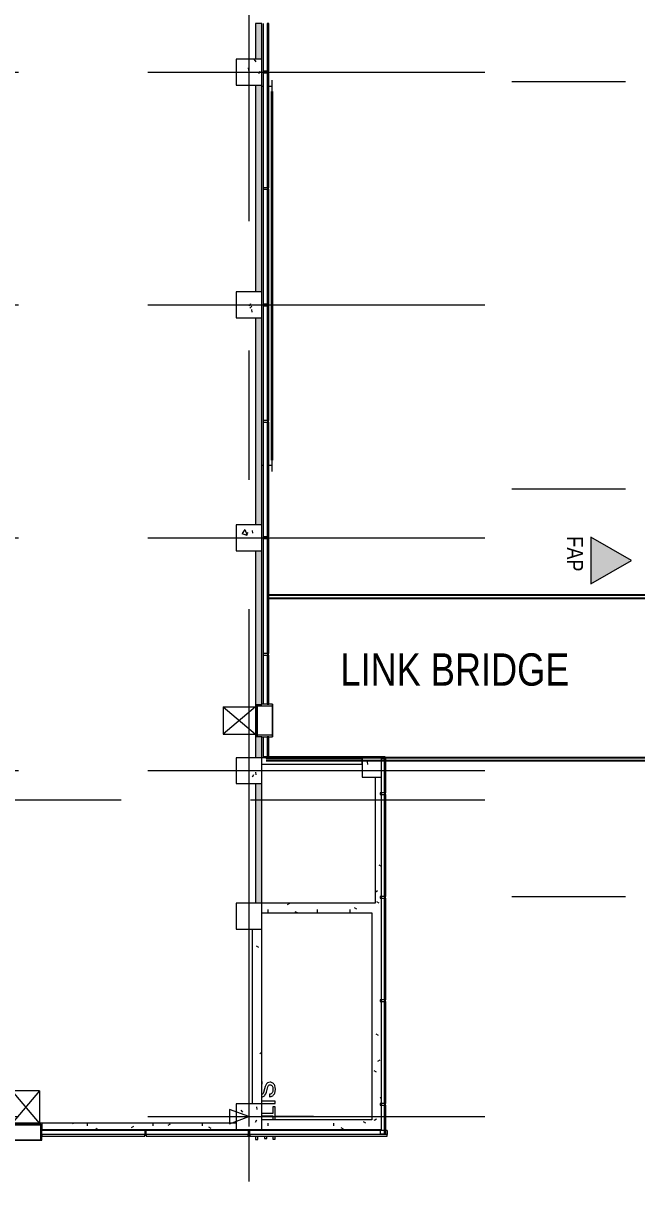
# Model space of a CAD drawing. Extents: x -15449 to 527173, y -170839 to 146543.
# Drawn here: x 218175 to 237124, y -142102 to -105650 of the extents above; entities that cross this region are included whole.
import ezdxf

# ---------------------------------------------------------------- set-up
doc = ezdxf.new("R2010")
doc.units = 0
doc.header["$LTSCALE"] = 8
for name, pattern in [('Access Line', [382.3, 250, -132.3]), ('Centre', [7937.5, 1587.5, -1190.625, 3968.75, -1190.625]), ('Dash', [1587.5, 793.75, -793.75]), ('IDA - Grid Line', [3500, 2000, -500, 500, -500])]:
    doc.linetypes.add(name, pattern=pattern)
doc.layers.get('0').update_dxf_attribs({"color": 1, "linetype": 'CONTINUOUS'})
doc.layers.add('0-T100非抗岩棉库板H10000', color=1, linetype='CONTINUOUS')
for name, color, linetype, lineweight in [('A-_--------_A', 7, 'CONTINUOUS', 9), ('A-_ANOTGRID_E', 7, 'CONTINUOUS', 9), ('A-_CLAD----_E', 7, 'CONTINUOUS', 9), ('A-_CLAD----_E1', 7, 'CONTINUOUS', 9), ('A-_FLOR----_E', 7, 'CONTINUOUS', 9), ('A-_WALL----_E', 7, 'CONTINUOUS', 9), ('A-_WALL----_H', 7, 'CONTINUOUS', 9), ('A-_WIND----_E', 7, 'CONTINUOUS', 9), ('A-COLN----_E', 7, 'CONTINUOUS', 9), ('A-COLN----_E1', 7, 'CONTINUOUS', 9)]:
    doc.layers.add(name, color=color, linetype=linetype, lineweight=lineweight)
doc.layers.add('A-_--------_E-', color=7, linetype='CONTINUOUS', lineweight=9, true_color=0x00a600)
doc.styles.add('Arial', font='arial.ttf', dxfattribs={"width": 0.8, "height": 0.25})
doc.styles.add('Site Area', font='arial.ttf', dxfattribs={"width": 0.8})
pattern_1 = [(270, (-100412.25, 810307.36), (508, -2032), [83.82, -1440.18, 83.82, -1440.18, -8128]), (270, (-100412.25, 810307.36), (508, -2032), [-3048, 83.82, -2964.18, 83.82, -1440.18, -3556]), (270, (-100412.25, 810307.36), (508, -2032), [-7620, 83.82, -932.18, 83.82, -2456.18]), (30, (-100158.25, 809545.36), (1505.76362, 1455.9409), [83.82, -1440.18, 83.82, -1440.18, -8128]), (30, (-100158.25, 809545.36), (1505.76362, 1455.9409), [-3048, 83.82, -2964.18, 83.82, -1440.18, -3556]), (30, (-100158.25, 809545.36), (1505.76362, 1455.9409), [-7620, 83.82, -932.18, 83.82, -2456.18]), (150, (-99142.25, 809291.36), (-2013.76362, 576.0591), [83.82, -1440.18, 83.82, -1440.18, -8128]), (150, (-99142.25, 809291.36), (-2013.76362, 576.0591), [-3048, 83.82, -2964.18, 83.82, -1440.18, -3556]), (150, (-99142.25, 809291.36), (-2013.76362, 576.0591), [-7620, 83.82, -932.18, 83.82, -2456.18])]

# ---------------------------------------------------------------- blocks, each defined once
blk = doc.blocks.new('IDA - Rectangle Column - 800W X 800D-V2-PH1 LEVEL 3 - PROBE')
at = {"layer": 'A-COLN----_E1', "true_color": 0xaaaaaa}
h = blk.add_hatch(dxfattribs=at)
h.set_pattern_fill('FP_4', color=253, style=0, pattern_type=2)
h.set_pattern_definition([(320, (-325556.1, 949757.2), (-159.3907, -1821.8403), [190.5, -2095.5]), (265, (-325556.1, 949757.2), (1910.5674, 352.428), [152.4, -1676.4]), (10.451, (-325569.4, 949605.4), (1751.166, -1469.4262), [161.9, -1780.901]), (316.184, (-325048.1, 949757.2), (-420.428, -2710.791), [285.75, -3143.25]), (6.636, (-325083.2, 949531.3), (2474.276, -2374.0256), [242.85, -2671.351]), (261.184, (-325048, 949757.2), (2474.2525, -2374.05), [228.6, -2514.6]), (291, (-325175.1, 949503.2), (-1022.6516, -1516.1442), [190.5, -2095.5]), (236, (-325175.1, 949503.2), (1841.8805, -618.021), [152.4, -1676.4]), (341.451, (-325260.3, 949376.8), (819.2124, -2134.1713), [161.9, -1780.901]), (307.5, (-325556.1, 949757.2), (845.5504, -30.88603), [83.82, -1572.26, 83.82, -3300.73]), (307.5, (-325556.1, 949757.2), (845.5504, -30.88603), [-1739.9, -1617.98, 83.82, -1598.93]), (277.5, (-325556.1, 949757.2), (1001.80575, -668.1966), [83.82, -886.46, 83.82, -2175.51]), (277.5, (-325556.1, 949757.2), (1001.80575, -668.1966), [-1054.1, -1534.16, 83.82, -557.53]), (237.5, (-325556.1, 950323.6), (-57.2896, -1355.90933), [83.82, -551.18, 83.82, -4526.28]), (237.5, (-325556.1, 950323.6), (-57.2896, -1355.90933), [-718.82, -1897.38, 83.82, -2545.08]), (227.5, (-325556.1, 950577.6), (254.2664, -1481.2932), [83.82, -741.68, 83.82, -3098.8]), (227.5, (-325556.1, 950577.6), (254.2664, -1481.2932), [-909.32, -1231.9, 83.82, -1783.08])])
h.paths.add_polyline_path([(-400, -400), (400, -400), (400, 400), (-400, 400)])
at = {"layer": 'A-COLN----_E', "color": 253, "true_color": 0xaaaaaa}
for p, q in [((400, 400), (-400, 400)), ((-400, 400), (-400, -400)), ((400, -400), (400, 400)), ((-400, -400), (400, -400))]:
    blk.add_line(p, q, dxfattribs=at)
blk = doc.blocks.new('IDA - Rectangle Column - 800W X 800D-V3-PH1 LEVEL 3 - PROBE')
at = {"layer": 'A-COLN----_E1', "true_color": 0xaaaaaa}
h = blk.add_hatch(dxfattribs=at)
h.set_pattern_fill('FP_5', color=253, style=0, pattern_type=2)
h.set_pattern_definition([(320, (-325556.1, 943557.2), (-159.3907, -1821.8403), [190.5, -2095.5]), (265, (-325556.1, 943557.2), (1910.5674, 352.428), [152.4, -1676.4]), (10.451, (-325569.4, 943405.4), (1751.166, -1469.4262), [161.9, -1780.901]), (316.184, (-325048.1, 943557.2), (-420.428, -2710.791), [285.75, -3143.25]), (6.636, (-325083.2, 943331.3), (2474.276, -2374.0256), [242.85, -2671.351]), (261.184, (-325048, 943557.2), (2474.2525, -2374.05), [228.6, -2514.6]), (291, (-325175.1, 943303.2), (-1022.6516, -1516.1442), [190.5, -2095.5]), (236, (-325175.1, 943303.2), (1841.8805, -618.021), [152.4, -1676.4]), (341.451, (-325260.3, 943176.8), (819.2124, -2134.1713), [161.9, -1780.901]), (307.5, (-325556.1, 943557.2), (845.5504, -30.88603), [83.82, -1572.26, 83.82, -3300.73]), (307.5, (-325556.1, 943557.2), (845.5504, -30.88603), [-1739.9, -1617.98, 83.82, -1598.93]), (277.5, (-325556.1, 943557.2), (1001.80575, -668.1966), [83.82, -886.46, 83.82, -2175.51]), (277.5, (-325556.1, 943557.2), (1001.80575, -668.1966), [-1054.1, -1534.16, 83.82, -557.53]), (237.5, (-325556.1, 944123.6), (-57.2896, -1355.90933), [83.82, -551.18, 83.82, -4526.28]), (237.5, (-325556.1, 944123.6), (-57.2896, -1355.90933), [-718.82, -1897.38, 83.82, -2545.08]), (227.5, (-325556.1, 944377.6), (254.2664, -1481.2932), [83.82, -741.68, 83.82, -3098.8]), (227.5, (-325556.1, 944377.6), (254.2664, -1481.2932), [-909.32, -1231.9, 83.82, -1783.08])])
h.paths.add_polyline_path([(-400, -400), (400, -400), (400, 400), (-400, 400)])
at = {"layer": 'A-COLN----_E', "color": 253, "true_color": 0xaaaaaa}
for p, q in [((400, 400), (-400, 400)), ((-400, 400), (-400, -400)), ((400, -400), (400, 400)), ((-400, -400), (400, -400))]:
    blk.add_line(p, q, dxfattribs=at)
blk = doc.blocks.new('IDA - Rectangle Column - 800W X 800D-V4-PH1 LEVEL 3 - PROBE')
at = {"layer": 'A-COLN----_E1', "true_color": 0xaaaaaa}
h = blk.add_hatch(dxfattribs=at)
h.set_pattern_fill('FP_6', color=253, style=0, pattern_type=2)
h.set_pattern_definition([(320, (-325556.1, 939057.2), (-159.3907, -1821.8403), [190.5, -2095.5]), (265, (-325556.1, 939057.2), (1910.5674, 352.428), [152.4, -1676.4]), (10.451, (-325569.4, 938905.4), (1751.166, -1469.4262), [161.9, -1780.901]), (316.184, (-325048.1, 939057.2), (-420.428, -2710.791), [285.75, -3143.25]), (6.636, (-325083.2, 938831.3), (2474.276, -2374.0256), [242.85, -2671.351]), (261.184, (-325048, 939057.2), (2474.2525, -2374.05), [228.6, -2514.6]), (291, (-325175.1, 938803.2), (-1022.6516, -1516.1442), [190.5, -2095.5]), (236, (-325175.1, 938803.2), (1841.8805, -618.021), [152.4, -1676.4]), (341.451, (-325260.3, 938676.8), (819.2124, -2134.1713), [161.9, -1780.901]), (307.5, (-325556.1, 939057.2), (845.5504, -30.88603), [83.82, -1572.26, 83.82, -3300.73]), (307.5, (-325556.1, 939057.2), (845.5504, -30.88603), [-1739.9, -1617.98, 83.82, -1598.93]), (277.5, (-325556.1, 939057.2), (1001.80575, -668.1966), [83.82, -886.46, 83.82, -2175.51]), (277.5, (-325556.1, 939057.2), (1001.80575, -668.1966), [-1054.1, -1534.16, 83.82, -557.53]), (237.5, (-325556.1, 939623.6), (-57.2896, -1355.90933), [83.82, -551.18, 83.82, -4526.28]), (237.5, (-325556.1, 939623.6), (-57.2896, -1355.90933), [-718.82, -1897.38, 83.82, -2545.08]), (227.5, (-325556.1, 939877.6), (254.2664, -1481.2932), [83.82, -741.68, 83.82, -3098.8]), (227.5, (-325556.1, 939877.6), (254.2664, -1481.2932), [-909.32, -1231.9, 83.82, -1783.08])])
h.paths.add_polyline_path([(-400, -400), (400, -400), (400, 400), (-400, 400)])
at = {"layer": 'A-COLN----_E', "color": 253, "true_color": 0xaaaaaa}
for p, q in [((400, 400), (-400, 400)), ((-400, 400), (-400, -400)), ((400, -400), (400, 400)), ((-400, -400), (400, -400))]:
    blk.add_line(p, q, dxfattribs=at)
blk = doc.blocks.new('IDA - Rectangle Column - 800W X 800D-V5-PH1 LEVEL 3 - PROBE')
at = {"layer": 'A-COLN----_E1', "true_color": 0xaaaaaa}
h = blk.add_hatch(dxfattribs=at)
h.set_pattern_fill('FP_7', color=253, style=0, pattern_type=2)
h.set_pattern_definition([(320, (-325556.1, 931857.2), (-159.3907, -1821.8403), [190.5, -2095.5]), (265, (-325556.1, 931857.2), (1910.5674, 352.428), [152.4, -1676.4]), (10.451, (-325569.4, 931705.4), (1751.166, -1469.4262), [161.9, -1780.901]), (316.184, (-325048.1, 931857.2), (-420.428, -2710.791), [285.75, -3143.25]), (6.636, (-325083.2, 931631.3), (2474.276, -2374.0256), [242.85, -2671.351]), (261.184, (-325048, 931857.2), (2474.2525, -2374.05), [228.6, -2514.6]), (291, (-325175.1, 931603.2), (-1022.6516, -1516.1442), [190.5, -2095.5]), (236, (-325175.1, 931603.2), (1841.8805, -618.021), [152.4, -1676.4]), (341.451, (-325260.3, 931476.8), (819.2124, -2134.1713), [161.9, -1780.901]), (307.5, (-325556.1, 931857.2), (845.5504, -30.88603), [83.82, -1572.26, 83.82, -3300.73]), (307.5, (-325556.1, 931857.2), (845.5504, -30.88603), [-1739.9, -1617.98, 83.82, -1598.93]), (277.5, (-325556.1, 931857.2), (1001.80575, -668.1966), [83.82, -886.46, 83.82, -2175.51]), (277.5, (-325556.1, 931857.2), (1001.80575, -668.1966), [-1054.1, -1534.16, 83.82, -557.53]), (237.5, (-325556.1, 932423.6), (-57.2896, -1355.90933), [83.82, -551.18, 83.82, -4526.28]), (237.5, (-325556.1, 932423.6), (-57.2896, -1355.90933), [-718.82, -1897.38, 83.82, -2545.08]), (227.5, (-325556.1, 932677.6), (254.2664, -1481.2932), [83.82, -741.68, 83.82, -3098.8]), (227.5, (-325556.1, 932677.6), (254.2664, -1481.2932), [-909.32, -1231.9, 83.82, -1783.08])])
h.paths.add_polyline_path([(-400, -400), (400, -400), (400, 400), (-400, 400)])
at = {"layer": 'A-COLN----_E', "color": 253, "true_color": 0xaaaaaa}
for p, q in [((400, 400), (-400, 400)), ((-400, 400), (-400, -400)), ((400, -400), (400, 400)), ((-400, -400), (400, -400))]:
    blk.add_line(p, q, dxfattribs=at)
blk = doc.blocks.new('IDA - Rectangle Column - 800W X 800D-V6-PH1 LEVEL 3 - PROBE')
at = {"layer": 'A-COLN----_E1', "true_color": 0xaaaaaa}
h = blk.add_hatch(dxfattribs=at)
h.set_pattern_fill('FP_8', color=253, style=0, pattern_type=2)
h.set_pattern_definition([(320, (-325556.1, 924657.2), (-159.3907, -1821.8403), [190.5, -2095.5]), (265, (-325556.1, 924657.2), (1910.5674, 352.428), [152.4, -1676.4]), (10.451, (-325569.4, 924505.4), (1751.166, -1469.4262), [161.9, -1780.901]), (316.184, (-325048.1, 924657.2), (-420.428, -2710.791), [285.75, -3143.25]), (6.636, (-325083.2, 924431.3), (2474.276, -2374.0256), [242.85, -2671.351]), (261.184, (-325048, 924657.2), (2474.2525, -2374.05), [228.6, -2514.6]), (291, (-325175.1, 924403.2), (-1022.6516, -1516.1442), [190.5, -2095.5]), (236, (-325175.1, 924403.2), (1841.8805, -618.021), [152.4, -1676.4]), (341.451, (-325260.3, 924276.8), (819.2124, -2134.1713), [161.9, -1780.901]), (307.5, (-325556.1, 924657.2), (845.5504, -30.88603), [83.82, -1572.26, 83.82, -3300.73]), (307.5, (-325556.1, 924657.2), (845.5504, -30.88603), [-1739.9, -1617.98, 83.82, -1598.93]), (277.5, (-325556.1, 924657.2), (1001.80575, -668.1966), [83.82, -886.46, 83.82, -2175.51]), (277.5, (-325556.1, 924657.2), (1001.80575, -668.1966), [-1054.1, -1534.16, 83.82, -557.53]), (237.5, (-325556.1, 925223.6), (-57.2896, -1355.90933), [83.82, -551.18, 83.82, -4526.28]), (237.5, (-325556.1, 925223.6), (-57.2896, -1355.90933), [-718.82, -1897.38, 83.82, -2545.08]), (227.5, (-325556.1, 925477.6), (254.2664, -1481.2932), [83.82, -741.68, 83.82, -3098.8]), (227.5, (-325556.1, 925477.6), (254.2664, -1481.2932), [-909.32, -1231.9, 83.82, -1783.08])])
h.paths.add_polyline_path([(-400, -400), (400, -400), (400, 400), (-400, 400)])
at = {"layer": 'A-COLN----_E', "color": 253, "true_color": 0xaaaaaa}
for p, q in [((400, 400), (-400, 400)), ((-400, 400), (-400, -400)), ((400, -400), (400, 400)), ((-400, -400), (400, -400))]:
    blk.add_line(p, q, dxfattribs=at)
blk = doc.blocks.new('IDA - Rectangle Column - 800W X 800D-V7-PH1 LEVEL 3 - PROBE')
at = {"layer": 'A-COLN----_E1', "true_color": 0xaaaaaa}
h = blk.add_hatch(dxfattribs=at)
h.set_pattern_fill('FP_9', color=253, style=0, pattern_type=2)
h.set_pattern_definition([(320, (-325556.1, 917457.2), (-159.3907, -1821.8403), [190.5, -2095.5]), (265, (-325556.1, 917457.2), (1910.5674, 352.428), [152.4, -1676.4]), (10.451, (-325569.4, 917305.4), (1751.166, -1469.4262), [161.9, -1780.901]), (316.184, (-325048.1, 917457.2), (-420.428, -2710.791), [285.75, -3143.25]), (6.636, (-325083.2, 917231.3), (2474.276, -2374.0256), [242.85, -2671.351]), (261.184, (-325048, 917457.2), (2474.2525, -2374.05), [228.6, -2514.6]), (291, (-325175.1, 917203.2), (-1022.6516, -1516.1442), [190.5, -2095.5]), (236, (-325175.1, 917203.2), (1841.8805, -618.021), [152.4, -1676.4]), (341.451, (-325260.3, 917076.8), (819.2124, -2134.1713), [161.9, -1780.901]), (307.5, (-325556.1, 917457.2), (845.5504, -30.88603), [83.82, -1572.26, 83.82, -3300.73]), (307.5, (-325556.1, 917457.2), (845.5504, -30.88603), [-1739.9, -1617.98, 83.82, -1598.93]), (277.5, (-325556.1, 917457.2), (1001.80575, -668.1966), [83.82, -886.46, 83.82, -2175.51]), (277.5, (-325556.1, 917457.2), (1001.80575, -668.1966), [-1054.1, -1534.16, 83.82, -557.53]), (237.5, (-325556.1, 918023.6), (-57.2896, -1355.90933), [83.82, -551.18, 83.82, -4526.28]), (237.5, (-325556.1, 918023.6), (-57.2896, -1355.90933), [-718.82, -1897.38, 83.82, -2545.08]), (227.5, (-325556.1, 918277.6), (254.2664, -1481.2932), [83.82, -741.68, 83.82, -3098.8]), (227.5, (-325556.1, 918277.6), (254.2664, -1481.2932), [-909.32, -1231.9, 83.82, -1783.08])])
h.paths.add_polyline_path([(-400, -400), (400, -400), (400, 400), (-400, 400)])
at = {"layer": 'A-COLN----_E', "color": 253, "true_color": 0xaaaaaa}
for p, q in [((400, 400), (-400, 400)), ((-400, 400), (-400, -400)), ((400, -400), (400, 400)), ((-400, -400), (400, -400))]:
    blk.add_line(p, q, dxfattribs=at)
blk = doc.blocks.new('IDA - Rectangle Column - 600W X 600D-V54-PH1 LEVEL 3 - PROBE')
at = {"layer": 'A-COLN----_E1', "true_color": 0xaaaaaa}
h = blk.add_hatch(dxfattribs=at)
h.set_pattern_fill('FP_57', color=253, style=0, pattern_type=2)
h.set_pattern_definition([(320, (-329356.1, 938957.2), (-159.3907, -1821.8403), [190.5, -2095.5]), (265, (-329356.1, 938957.2), (1910.5674, 352.428), [152.4, -1676.4]), (10.451, (-329369.4, 938805.4), (1751.166, -1469.4262), [161.9, -1780.901]), (316.184, (-328848.1, 938957.2), (-420.428, -2710.791), [285.75, -3143.25]), (6.636, (-328883.2, 938731.3), (2474.276, -2374.0256), [242.85, -2671.351]), (261.184, (-328848, 938957.2), (2474.2525, -2374.05), [228.6, -2514.6]), (291, (-328975.1, 938703.2), (-1022.6516, -1516.1442), [190.5, -2095.5]), (236, (-328975.1, 938703.2), (1841.8805, -618.021), [152.4, -1676.4]), (341.451, (-329060.3, 938576.8), (819.2124, -2134.1713), [161.9, -1780.901]), (307.5, (-329356.1, 938957.2), (845.5504, -30.88603), [83.82, -1572.26, 83.82, -3300.73]), (307.5, (-329356.1, 938957.2), (845.5504, -30.88603), [-1739.9, -1617.98, 83.82, -1598.93]), (277.5, (-329356.1, 938957.2), (1001.80575, -668.1966), [83.82, -886.46, 83.82, -2175.51]), (277.5, (-329356.1, 938957.2), (1001.80575, -668.1966), [-1054.1, -1534.16, 83.82, -557.53]), (237.5, (-329356.1, 939523.6), (-57.2896, -1355.90933), [83.82, -551.18, 83.82, -4526.28]), (237.5, (-329356.1, 939523.6), (-57.2896, -1355.90933), [-718.82, -1897.38, 83.82, -2545.08]), (227.5, (-329356.1, 939777.6), (254.2664, -1481.2932), [83.82, -741.68, 83.82, -3098.8]), (227.5, (-329356.1, 939777.6), (254.2664, -1481.2932), [-909.32, -1231.9, 83.82, -1783.08])])
h.paths.add_polyline_path([(-300, -300), (300, -300), (300, 300), (-300, 300)])
at = {"layer": 'A-COLN----_E', "color": 253, "true_color": 0xaaaaaa}
for p, q in [((300, 300), (-300, 300)), ((-300, 300), (-300, -300)), ((300, -300), (300, 300)), ((-300, -300), (300, -300))]:
    blk.add_line(p, q, dxfattribs=at)
blk = doc.blocks.new('Aluminium Window - 1000L X 1000H - FAP-02 - 2HR-9887457-PH1 LEVEL 3 - PROBE')
at = {"layer": 'A-_WIND----_E', "color": 253, "true_color": 0xaaaaaa}
for p, q in [((-495, 425), (-495, 310)), ((-445, 425), (-495, 425)), ((-445, -50), (-445, 425)), ((455, 425), (-445, 425)), ((505, 425), (455, 425)), ((455, 425), (455, -50)), ((505, 310), (505, 425)), ((-495, 260), (-495, 100)), ((505, 100), (505, 260)), ((-445, -50), (-492, -50)), ((-492, -50), (-445, -50)), ((-492, -100), (-445, -100)), ((-445, -65), (-445, -50)), ((455, -50), (-445, -50)), ((-445, -50), (455, -50)), ((-445, -65), (-445, -100)), ((-395, -65), (-445, -65)), ((-445, -100), (-395, -100)), ((405, -65), (-395, -65)), ((-395, -100), (-395, -65)), ((405, -79), (-395, -79)), ((-395, -79), (-395, -87)), ((-395, -87), (405, -87)), ((-395, -100), (405, -100)), ((455, -65), (405, -65)), ((405, -65), (405, -100)), ((405, -87), (405, -79)), ((405, -100), (455, -100)), ((505, -50), (455, -50)), ((455, -50), (455, -65)), ((455, -50), (505, -50)), ((455, -100), (455, -65)), ((455, -100), (505, -100))]:
    blk.add_line(p, q, dxfattribs=at)
at = {"layer": 'A-_WIND----_E', "color": 253, "linetype": 'Centre', "true_color": 0xaaaaaa}
for p, q in [((-495, 425), (505, 425)), ((-74, 425), (-390, 425))]:
    blk.add_line(p, q, dxfattribs=at)
at = {"layer": 'A-_WIND----_E', "color": 253, "linetype": 'Access Line', "true_color": 0xaaaaaa}
for p, q in [((-420, -1100), (-420, -100)), ((-420, -100), (430, -1100)), ((-420, -1100), (430, -100)), ((430, -1100), (430, -100)), ((-420, -1100), (430, -1100))]:
    blk.add_line(p, q, dxfattribs=at)
blk = doc.blocks.new('Aluminium Window - 1000L X 1000H - FAP-02 - 2HR-V57-PH1 LEVEL 3 - PROBE')
at = {"layer": 'A-_WIND----_E', "color": 253, "true_color": 0xaaaaaa}
for p, q in [((-495, 425), (-495, 301)), ((-445, 425), (-495, 425)), ((-445, -50), (-445, 425)), ((455, 425), (-445, 425)), ((505, 425), (455, 425)), ((455, 425), (455, -50)), ((505, 301), (505, 425)), ((-495, 251), (-495, 100)), ((505, 100), (505, 251)), ((-445, -50), (-492, -50)), ((-492, -50), (-445, -50)), ((-492, -100), (-445, -100)), ((-445, -65), (-445, -50)), ((455, -50), (-445, -50)), ((-445, -50), (455, -50)), ((-445, -65), (-445, -100)), ((-395, -65), (-445, -65)), ((-445, -100), (-395, -100)), ((405, -65), (-395, -65)), ((-395, -100), (-395, -65)), ((405, -79), (-395, -79)), ((-395, -79), (-395, -87)), ((-395, -87), (405, -87)), ((-395, -100), (405, -100)), ((455, -65), (405, -65)), ((405, -65), (405, -100)), ((405, -87), (405, -79)), ((405, -100), (455, -100)), ((505, -50), (455, -50)), ((455, -50), (455, -65)), ((455, -50), (505, -50)), ((455, -100), (455, -65)), ((455, -100), (505, -100))]:
    blk.add_line(p, q, dxfattribs=at)
at = {"layer": 'A-_WIND----_E', "color": 253, "linetype": 'Centre', "true_color": 0xaaaaaa}
for p, q in [((-495, 425), (505, 425)), ((-74, 425), (-390, 425))]:
    blk.add_line(p, q, dxfattribs=at)
at = {"layer": 'A-_WIND----_E', "color": 253, "linetype": 'Access Line', "true_color": 0xaaaaaa}
for p, q in [((-420, -1100), (-420, -100)), ((-420, -100), (430, -1100)), ((-420, -1100), (430, -100)), ((430, -1100), (430, -100)), ((-420, -1100), (430, -1100))]:
    blk.add_line(p, q, dxfattribs=at)
blk = doc.blocks.new('System Panel - AlumPanelClad-White-10005320-PH1 LEVEL 3 - PROBE')
at = {"layer": 'A-_CLAD----_E', "color": 253, "true_color": 0xaaaaaa}
for p, q in [((452, 25), (-452, 25)), ((-452, 25), (-452, -25)), ((452, -25), (452, 25)), ((-452, -25), (452, -25))]:
    blk.add_line(p, q, dxfattribs=at)
blk = doc.blocks.new('Rectangular Mullion - groove center-10005317-PH1 LEVEL 3 - PROBE')
at = {"layer": 'A-_CLAD----_E1', "color": 253, "true_color": 0xaaaaaa}
for p in [(950157, 329616), (950302, 329741)]:
    blk.add_line(p, (950302, 329616), dxfattribs=at)
blk = doc.blocks.new('System Panel - AlumPanelClad-White-10005328-PH1 LEVEL 3 - PROBE')
at = {"layer": 'A-_CLAD----_E', "color": 253, "true_color": 0xaaaaaa}
for p, q in [((1575, 25), (-1575, 25)), ((-1575, 25), (-1575, -25)), ((1575, -25), (1575, 25)), ((-1575, -25), (1575, -25))]:
    blk.add_line(p, q, dxfattribs=at)
blk = doc.blocks.new('Rectangular Mullion - groove center-9997094-PH1 LEVEL 3 - PROBE')
at = {"layer": 'A-_CLAD----_E1', "color": 253, "true_color": 0xaaaaaa}
for p, q in [((-25, -150), (-25, 0)), ((-25, 0), (25, 0)), ((25, 0), (25, -150)), ((25, -150), (-25, -150))]:
    blk.add_line(p, q, dxfattribs=at)
blk = doc.blocks.new('System Panel - AlumPanelClad-White-10007452-PH1 LEVEL 3 - PROBE')
at = {"layer": 'A-_CLAD----_E', "color": 253, "true_color": 0xaaaaaa}
for p, q in [((545, 25), (-545, 25)), ((-545, 25), (-545, -25)), ((545, -25), (545, 25)), ((-545, -25), (545, -25))]:
    blk.add_line(p, q, dxfattribs=at)
blk = doc.blocks.new('System Panel - AlumPanelClad-White-9999845-PH1 LEVEL 3 - PROBE')
at = {"layer": 'A-_CLAD----_E', "color": 253, "true_color": 0xaaaaaa}
for p, q in [((-1728, 25), (-1838, 25)), ((-1838, 25), (-1838, -25)), ((1838, 25), (-1128, 25)), ((1838, -25), (1838, 25)), ((-1838, -25), (1838, -25))]:
    blk.add_line(p, q, dxfattribs=at)
blk = doc.blocks.new('System Panel - AlumPanelClad-White-10085937-PH1 LEVEL 3 - PROBE')
at = {"layer": 'A-_CLAD----_E', "color": 253, "true_color": 0xaaaaaa}
for p, q in [((-950, 25), (-1575, 25)), ((-1575, 25), (-1575, -25)), ((-950, -25), (-950, 25)), ((1575, 25), (50, 25)), ((50, 25), (50, -25)), ((1575, -25), (1575, 25)), ((-1575, -25), (-950, -25)), ((50, -25), (1575, -25))]:
    blk.add_line(p, q, dxfattribs=at)
blk = doc.blocks.new('Rectangular Mullion - groove center-10085878-PH1 LEVEL 3 - PROBE')
at = {"layer": 'A-_CLAD----_E1', "color": 253, "true_color": 0xaaaaaa}
blk.add_line((935482, 325991), (937007, 325991), dxfattribs=at)
blk = doc.blocks.new('System Panel - AlumPanelClad-White-10007495-PH1 LEVEL 3 - PROBE')
at = {"layer": 'A-_CLAD----_E', "color": 253, "true_color": 0xaaaaaa}
for p, q in [((1775, 25), (-1775, 25)), ((-1775, 25), (-1775, -25)), ((1775, -25), (1775, 25)), ((-1775, -25), (1775, -25))]:
    blk.add_line(p, q, dxfattribs=at)
blk = doc.blocks.new('Rectangular Mullion - groove center-10007492-PH1 LEVEL 3 - PROBE')
at = {"layer": 'A-_CLAD----_E1', "color": 253, "true_color": 0xaaaaaa}
blk.add_line((931882, 325991), (935432, 325991), dxfattribs=at)
blk = doc.blocks.new('System Panel - AlumPanelClad-White-10085939-PH1 LEVEL 3 - PROBE')
at = {"layer": 'A-_CLAD----_E', "color": 253, "true_color": 0xaaaaaa}
for p, q in [((-300, 25), (-1775, 25)), ((-1775, 25), (-1775, -25)), ((-300, -25), (-300, 25)), ((1775, 25), (700, 25)), ((700, 25), (700, -25)), ((1775, -25), (1775, 25)), ((-1775, -25), (-300, -25)), ((700, -25), (1775, -25))]:
    blk.add_line(p, q, dxfattribs=at)
blk = doc.blocks.new('System Panel - AlumPanelClad-White-V61-PH1 LEVEL 3 - PROBE')
at = {"layer": 'A-_CLAD----_E', "color": 253, "true_color": 0xaaaaaa}
for p, q in [((1588, 25), (-1588, 25)), ((-1588, 25), (-1588, -25)), ((1588, -25), (1588, 25)), ((-1588, -25), (1588, -25))]:
    blk.add_line(p, q, dxfattribs=at)
blk = doc.blocks.new('Rectangular Mullion - groove center-V62-PH1 LEVEL 3 - PROBE')
at = {"layer": 'A-_CLAD----_E1', "color": 253, "true_color": 0xaaaaaa}
for p in [(950184, 322331), (950309, 319156)]:
    blk.add_line(p, (950184, 319156), dxfattribs=at)
blk = doc.blocks.new('Rectangular Mullion - groove center-10005325-PH1 LEVEL 3 - PROBE')
at = {"layer": 'A-_CLAD----_E1', "color": 253, "true_color": 0xaaaaaa}
blk.add_line((846867, 329691), (850017, 329691), dxfattribs=at)
blk = doc.blocks.new('System Panel - AlumPanelClad-White-10077385-PH1 LEVEL 3 - PROBE')
at = {"layer": 'A-_CLAD----_E', "color": 253, "true_color": 0xaaaaaa}
for p, q in [((2125, 25), (-2125, 25)), ((-2125, 25), (-2125, -25)), ((2125, -25), (2125, 25)), ((-2125, -25), (2125, -25))]:
    blk.add_line(p, q, dxfattribs=at)
blk = doc.blocks.new('Rectangular Mullion - groove center-10077384-PH1 LEVEL 3 - PROBE')
at = {"layer": 'A-_CLAD----_E1', "color": 253, "true_color": 0xaaaaaa}
for p, q in [((950184, 329831), (950309, 329831)), ((950184, 329831), (950184, 329791)), ((950184, 329741), (950184, 325581))]:
    blk.add_line(p, q, dxfattribs=at)
blk = doc.blocks.new('Rectangular Mullion - groove center-10085932-PH1 LEVEL 3 - PROBE')
at = {"layer": 'A-_CLAD----_E1', "color": 253, "true_color": 0xaaaaaa}
for p in [(938007, 325991), (938632, 326091)]:
    blk.add_line(p, (938632, 325991), dxfattribs=at)
blk = doc.blocks.new('Rectangular Mullion - groove center-10085933-PH1 LEVEL 3 - PROBE')
at = {"layer": 'A-_CLAD----_E1', "color": 253, "true_color": 0xaaaaaa}
blk.add_line((915957, 325991), (917432, 325991), dxfattribs=at)

msp = doc.modelspace()

# ---------------------------------------------------------------- hatches: boundary and pattern name
at = {"layer": 'A-_--------_A', "lineweight": 5}
msp.add_hatch(color=252, dxfattribs=at).paths.add_polyline_path([(235718.8697, -122971.5067), (236968.8697, -122249.8189), (235718.8697, -121528.131)])
at = {"layer": 'A-_WALL----_H', "true_color": 0xd4d4d4}
h = msp.add_hatch(dxfattribs=at)
h.set_pattern_fill('FP_1', color=254, angle=-90, style=0, pattern_type=2)
h.set_pattern_definition(pattern_1)
h.paths.add_polyline_path([(225343.8688, -127699.8189), (225343.8688, -128349.8189), (225543.8688, -128349.8189), (225543.8688, -127699.8189), (225443.8688, -127699.8189)])
h.paths.add_polyline_path([(225343.8688, -126703.1996), (225543.8688, -126703.1996), (225543.8688, -121949.8189), (225343.8688, -121949.8189), (225343.8688, -126370.8814)])
h.paths.add_polyline_path([(225343.8688, -129149.8189), (225343.8688, -132849.8189), (225543.8688, -132849.8189), (225543.8688, -129149.8189), (225517.7818, -129149.8189)])
h.paths.add_polyline_path([(225343.8688, -121149.8189), (225543.8688, -121149.8189), (225543.8688, -114749.8189), (225343.8688, -114749.8189)])
h.paths.add_polyline_path([(225343.8688, -105649.8189), (225343.8688, -106749.8189), (225543.8688, -106749.8189), (225543.8688, -105649.8189), (225443.8688, -105649.8189)])
h.paths.add_polyline_path([(225343.8688, -108334.3399), (225343.8688, -113949.8189), (225543.8688, -113949.8189), (225543.8688, -107549.8189), (225343.8688, -107549.8189)])
h.paths.add_polyline_path([(225343.8688, -104653.1996), (225543.8688, -104653.1996), (225543.8688, -100349.8189), (225343.8688, -100349.8189), (225343.8688, -103825.2046)])
h.paths.add_polyline_path([(225343.8688, -99549.8189), (225543.8688, -99549.8189), (225543.8688, -93149.8189), (225343.8688, -93149.8189), (225343.8688, -99316.0692)])
h.paths.add_polyline_path([(225343.8688, -92349.8189), (225543.8688, -92349.8189), (225543.8688, -87999.8189), (225343.8688, -87999.8189), (225343.8688, -90297.7985)])
h.paths.add_polyline_path([(225343.8688, -87003.1996), (225543.8688, -87003.1996), (225543.8688, -85949.8189), (225343.8688, -85949.8189)])
h.paths.add_polyline_path([(225343.8688, -85149.8189), (225543.8688, -85149.8189), (225543.8688, -78749.8189), (225343.8688, -78749.8189), (225343.8688, -81279.5278)])
h.paths.add_polyline_path([(225343.8688, -77949.8189), (225543.8688, -77949.8189), (225543.8688, -71549.8189), (225343.8688, -71549.8189), (225343.8688, -72261.2571)])
h.paths.add_polyline_path([(225343.8688, -70749.8189), (225543.8688, -70749.8189), (225543.8688, -68549.8193), (225343.8688, -68549.8193)])
h.paths.add_polyline_path([(225343.8688, -64349.8189), (225343.8688, -67553.2), (225543.8688, -67553.2), (225543.8688, -64349.8189), (225359.4192, -64349.8189)])
h.paths.add_polyline_path([(225343.8688, -63242.9864), (225343.8688, -63549.8189), (225543.8688, -63549.8189), (225543.8688, -57149.8189), (225343.8688, -57149.8189)])
h.paths.add_polyline_path([(225343.8688, -56349.8189), (225543.8688, -56349.8189), (225543.8688, -49949.8189), (225343.8688, -49949.8189), (225343.8688, -54224.7157)])
h.paths.add_polyline_path([(225343.8688, -41849.8189), (225343.8688, -45956.5803), (225543.8688, -45956.5803), (225543.8688, -41849.8189), (225518.3736, -41849.8189)])
h.paths.add_polyline_path([(225343.8688, -36849.8189), (225343.8688, -41049.8189), (225543.8688, -41049.8189), (225543.8688, -36849.8189), (225356.6348, -36849.8189)])
h.paths.add_polyline_path([(225343.8688, -49149.8189), (225543.8688, -49149.8189), (225543.8688, -46953.1996), (225343.8688, -46953.1996)])
h = msp.add_hatch(dxfattribs=at)
h.set_pattern_fill('FP_1', color=254, angle=-90, style=0, pattern_type=2)
h.set_pattern_definition(pattern_1)
h.paths.add_polyline_path([(229043.8082, -132849.8189), (229243.8082, -132849.8189), (229243.8082, -128949.8189), (229043.8082, -128949.8189), (229043.8082, -130880.0167)])
h = msp.add_hatch(dxfattribs=at)
h.set_pattern_fill('FP_1', color=254, angle=-90, style=0, pattern_type=2)
h.set_pattern_definition(pattern_1)
h.paths.add_polyline_path([(225543.8697, -133149.8189), (228943.8697, -133149.8189), (228943.8697, -132849.8189), (225543.8697, -132849.8189)])
h = msp.add_hatch(dxfattribs=at)
h.set_pattern_fill('FP_1', color=254, angle=-90, style=0, pattern_type=2)
h.set_pattern_definition(pattern_1)
h.paths.add_polyline_path([(228943.8697, -139549.8189), (229243.8697, -139549.8189), (229243.8697, -132849.8189), (228943.8697, -132849.8189), (228943.8697, -135389.1521)])
h = msp.add_hatch(dxfattribs=at)
h.set_pattern_fill('FP_1', color=254, angle=-90, style=0, pattern_type=2)
h.set_pattern_definition(pattern_1)
h.paths.add_polyline_path([(225243.8697, -137643.7197), (225243.8697, -139049.8189), (225543.8697, -139049.8189), (225543.8697, -133649.8189), (225243.8697, -133649.8189), (225243.8697, -135389.1521)])
h = msp.add_hatch(dxfattribs=at)
h.set_pattern_fill('FP_1', color=254, angle=-90, style=0, pattern_type=2)
h.set_pattern_definition(pattern_1)
h.paths.add_polyline_path([(225543.8697, -139549.8189), (225545.5688, -139849.8189), (229243.8697, -139849.8189), (229243.8697, -139549.8189), (225545.5688, -139549.8189)])
h = msp.add_hatch(dxfattribs=at)
h.set_pattern_fill('FP_1', color=254, angle=-90, style=0, pattern_type=2)
h.set_pattern_definition(pattern_1)
h.paths.add_polyline_path([(200417.331, -139845.0016), (200417.331, -139849.8189), (205543.8697, -139849.8189), (205543.8697, -139649.8189), (200417.331, -139649.8189), (200417.331, -139749.8189)])
h.paths.add_polyline_path([(206343.8697, -139687.1935), (206343.8697, -139849.8189), (215143.8697, -139849.8189), (215143.8697, -139649.8189), (206343.8697, -139649.8189)])
h.paths.add_polyline_path([(215943.8697, -139849.8189), (217743.8082, -139849.8189), (217743.8082, -139649.8189), (215943.8697, -139649.8189), (215943.8697, -139759.7068)])
h.paths.add_polyline_path([(218740.4275, -139849.8189), (224743.8697, -139849.8189), (224743.8697, -139649.8189), (218740.4275, -139649.8189), (218740.4275, -139749.8189)])

# ---------------------------------------------------------------- linework, layer by layer
at = {"layer": '0-T100非抗岩棉库板H10000', "lineweight": -3}
for p, q in [((237443.8697, -123324.8189), (225703.8584, -123324.8189)), ((237443.8697, -123424.8189), (225703.8584, -123424.8189)), ((237418.8697, -128349.8189), (225678.8584, -128349.8189)), ((237418.8697, -128449.8189), (225678.8584, -128449.8189))]:
    msp.add_line(p, q, dxfattribs=at)
at = {"layer": 'A-_--------_A', "color": 252}
for p, q in [((235718.8697, -121528.131), (235718.8697, -122971.5067)), ((236968.8697, -122249.8189), (235718.8697, -121528.131)), ((236968.8697, -122249.8189), (235718.8697, -121528.131)), ((235718.8697, -121528.131), (235718.8697, -122971.5067)), ((235718.8697, -122971.5067), (236968.8697, -122249.8189)), ((235718.8697, -122971.5067), (236968.8697, -122249.8189))]:
    msp.add_line(p, q, dxfattribs=at)
at = {"layer": 'A-_--------_E-', "color": 7, "lineweight": 35}
msp.add_line((225850.6469, -107749.8189), (225850.6469, -119149.8189), dxfattribs=at)
at = {"layer": 'A-_ANOTGRID_E', "color": 254, "linetype": 'IDA - Grid Line', "true_color": 0xd4d4d4}
for p, q in [((225143.8697, -11756.8385), (225143.8697, -168839.1445)), ((194020.0339, -107149.8189), (232440.7746, -107149.8189)), ((194020.0339, -114349.8189), (232440.7746, -114349.8189)), ((194020.0339, -121549.8189), (232440.7746, -121549.8189)), ((194020.0339, -128749.8189), (232440.7746, -128749.8189)), ((197195.0339, -129649.8189), (232440.7746, -129649.8189)), ((194020.0339, -139449.8189), (232440.7746, -139449.8189))]:
    msp.add_line(p, q, dxfattribs=at)
at = {"layer": 'A-_ANOTGRID_E', "color": 8, "linetype": 'IDA - Grid Line', "true_color": 0x808080}
for p, q in [((320784.4764, -107449.8189), (233274.5842, -107449.8189)), ((320784.4764, -120049.8189), (233274.5842, -120049.8189)), ((320784.4764, -132649.8189), (233274.5842, -132649.8189))]:
    msp.add_line(p, q, dxfattribs=at)
at = {"layer": 'A-_FLOR----_E'}
for p, q in [((225578.8584, -107599.8189), (225543.8697, -107599.8189)), ((225850.6469, -107599.8189), (225753.8584, -107599.8189)), ((225543.8697, -119299.8189), (225578.8584, -119299.8189)), ((225753.8584, -119299.8189), (225850.6469, -119299.8189))]:
    msp.add_line(p, q, dxfattribs=at)
at = {"layer": 'A-_WALL----_E', "color": 253, "true_color": 0xaaaaaa}
for p, q in [((225543.8688, -105649.8189), (225343.8688, -105649.8189)), ((225343.8688, -105649.8189), (225343.8688, -106749.8189)), ((225543.8688, -106749.8189), (225543.8688, -105649.8189)), ((225343.8688, -107549.8189), (225343.8688, -113949.8189)), ((225543.8688, -113949.8189), (225543.8688, -107549.8189)), ((225343.8688, -114749.8189), (225343.8688, -121149.8189)), ((225543.8688, -121149.8189), (225543.8688, -114749.8189)), ((225343.8688, -121949.8189), (225343.8688, -126703.1996)), ((225543.8688, -126703.1996), (225543.8688, -121949.8189)), ((225343.8688, -126703.1996), (225543.8688, -126703.1996)), ((225543.8688, -127699.8189), (225343.8688, -127699.8189)), ((225343.8688, -127699.8189), (225343.8688, -128349.8189)), ((225543.8688, -128349.8189), (225543.8688, -127699.8189)), ((228643.8082, -128349.8189), (225543.8697, -128349.8189)), ((225543.8697, -128549.8189), (228643.8082, -128549.8189)), ((228643.8082, -128549.8189), (228643.8082, -128349.8189)), ((229043.8082, -128949.8189), (229043.8082, -132849.8189)), ((229243.8082, -132849.8189), (229243.8082, -128949.8189)), ((225343.8688, -129149.8189), (225343.8688, -132849.8189)), ((225543.8688, -132849.8189), (225543.8688, -129149.8189)), ((228943.8697, -132849.8189), (225543.8697, -132849.8189)), ((229043.8082, -132849.8189), (228943.8697, -132849.8189)), ((229243.8697, -139549.8189), (229243.8697, -132849.8189)), ((225543.8697, -133149.8189), (228943.8697, -133149.8189)), ((228943.8697, -133149.8189), (228943.8697, -139549.8189)), ((225243.8697, -133649.8189), (225243.8697, -139049.8189)), ((225543.8697, -139049.8189), (225543.8697, -133649.8189)), ((228943.8697, -139549.8189), (225543.8697, -139549.8189)), ((229243.8697, -139849.8189), (229243.8697, -139549.8189)), ((224743.8697, -139649.8189), (218740.4275, -139649.8189)), ((218740.4275, -139649.8189), (218740.4275, -139849.8189)), ((218740.4275, -139849.8189), (224743.8697, -139849.8189)), ((225543.8697, -139849.8189), (229243.8697, -139849.8189))]:
    msp.add_line(p, q, dxfattribs=at)
at = {"layer": 'A-_WALL----_E'}
for p, q in [((225850.6469, -107399.8189), (225850.6469, -107599.8189)), ((225850.6469, -107599.8189), (225850.6469, -107749.8189)), ((225850.6469, -119149.8189), (225850.6469, -119299.8189)), ((225850.6469, -119299.8189), (225850.6469, -119499.8189))]:
    msp.add_line(p, q, dxfattribs=at)
at = {"layer": 'A-COLN----_E1'}
for p, q in [((225553.2596, -138367.1642), (225545.5688, -138367.8138)), ((225545.5688, -138444.8962), (225553.2596, -138443.306)), ((225553.2596, -138443.306), (225553.2596, -138367.1642)), ((225662.4159, -138472.3053), (225644.1055, -138518.8715)), ((225688.032, -138434.4017), (225662.4159, -138472.3053)), ((225719.0761, -138407.5401), (225688.032, -138434.4017)), ((225754.8791, -138391.5347), (225719.0761, -138407.5401)), ((225723.1658, -138529.5603), (225733.7431, -138503.275)), ((225733.7431, -138503.275), (225744.2089, -138486.5818)), ((225744.2089, -138486.5818), (225755.2602, -138475.9766)), ((225794.7718, -138386.1996), (225754.8791, -138391.5347)), ((225755.2602, -138475.9766), (225767.7429, -138468.4015)), ((225767.7429, -138468.4015), (225781.657, -138463.8564)), ((225781.657, -138463.8564), (225797.0025, -138462.3414)), ((225817.4461, -138387.8494), (225794.7718, -138386.1996)), ((225797.0025, -138462.3414), (225814.8389, -138464.4792)), ((225814.8389, -138464.4792), (225831.3183, -138470.8925)), ((225839.3675, -138392.7988), (225817.4461, -138387.8494)), ((225831.3183, -138470.8925), (225846.4407, -138481.5813)), ((225860.5361, -138401.0478), (225839.3675, -138392.7988)), ((225846.4407, -138481.5813), (225860.2061, -138496.5457)), ((225860.2061, -138496.5457), (225871.6571, -138516.1853)), ((225880.9518, -138412.5964), (225860.5361, -138401.0478)), ((225871.6571, -138516.1853), (225879.8364, -138540.8998)), ((225899.7827, -138427.3145), (225880.9518, -138412.5964)), ((225916.1971, -138445.0719), (225899.7827, -138427.3145)), ((225930.1948, -138465.8687), (225916.1971, -138445.0719)), ((225941.7759, -138489.7048), (225930.1948, -138465.8687)), ((225957.3352, -138543.2792), (225941.7759, -138489.7048)), ((225561.2158, -138754.2678), (225545.5688, -138761.0019)), ((225545.5688, -138839.1843), (225561.5504, -138837.1203)), ((225580.0096, -138735.0092), (225561.2158, -138754.2678)), ((225561.5504, -138837.1203), (225582.3611, -138829.7078)), ((225595.7919, -138702.5152), (225580.0096, -138735.0092)), ((225582.3611, -138829.7078), (225601.7405, -138819.3303)), ((225624.8656, -138591.6486), (225595.7919, -138702.5152)), ((225601.7405, -138819.3303), (225619.5955, -138805.8298)), ((225619.5955, -138805.8298), (225635.8332, -138789.0483)), ((225644.1055, -138518.8715), (225624.8656, -138591.6486)), ((225635.8332, -138789.0483), (225663.4569, -138745.6423)), ((225663.4569, -138745.6423), (225681.2655, -138694.8564)), ((225681.2655, -138694.8564), (225701.6765, -138610.9071)), ((225701.6765, -138610.9071), (225723.1658, -138529.5603)), ((225805.9811, -138752.2973), (225781.6849, -138757.3908)), ((225781.6849, -138757.3908), (225781.6849, -138833.5325)), ((225781.6849, -138833.5325), (225807.6077, -138830.865)), ((225827.1171, -138743.4116), (225805.9811, -138752.2973)), ((225807.6077, -138830.865), (225832.1363, -138824.9443)), ((225845.093, -138730.7337), (225827.1171, -138743.4116)), ((225832.1363, -138824.9443), (225855.2706, -138815.7705)), ((225859.9087, -138714.2636), (225845.093, -138730.7337)), ((225855.2706, -138815.7705), (225877.0108, -138803.3435)), ((225871.4898, -138693.6945), (225859.9087, -138714.2636)), ((225879.762, -138668.7198), (225871.4898, -138693.6945)), ((225877.0108, -138803.3435), (225896.7805, -138787.7843)), ((225884.7254, -138639.3394), (225879.762, -138668.7198)), ((225879.8364, -138540.8998), (225884.744, -138570.6891)), ((225886.3798, -138605.5534), (225884.7254, -138639.3394)), ((225884.744, -138570.6891), (225886.3798, -138605.5534)), ((225896.7805, -138787.7843), (225914.0035, -138769.2136)), ((225914.0035, -138769.2136), (225928.6798, -138747.6314)), ((225928.6798, -138747.6314), (225940.8093, -138723.0377)), ((225940.8093, -138723.0377), (225957.0935, -138666.8237)), ((225957.0935, -138666.8237), (225962.5216, -138602.5791)), ((225962.5216, -138602.5791), (225957.3352, -138543.2792)), ((225143.8697, -139449.8189), (224543.8697, -139224.8189)), ((224543.8697, -139224.8189), (224543.8697, -139674.8189)), ((225953.0039, -138966.7806), (225545.5688, -138966.7806)), ((225545.5688, -139042.9224), (225953.0039, -139042.9224)), ((225953.0039, -139147.6174), (225876.8621, -139147.6174)), ((225876.8621, -139147.6174), (225876.8621, -139347.4895)), ((225953.0039, -139042.9224), (225953.0039, -138966.7806)), ((225953.0039, -139549.8189), (225953.0039, -139147.6174)), ((224543.8697, -139674.8189), (225143.8697, -139449.8189)), ((225876.8621, -139347.4895), (225545.5688, -139347.4895)), ((225545.5688, -139423.6313), (225876.8621, -139423.6313)), ((225876.8621, -139423.6313), (225876.8621, -139549.8189)), ((225343.8697, -139849.8189), (225343.8697, -139876.2525)), ((225420.0115, -139876.2525), (225420.0115, -139849.8189)), ((225619.8836, -139849.8189), (225619.8836, -139876.2525)), ((225696.0254, -139876.2525), (225696.0254, -139849.8189)), ((225876.8621, -139849.8189), (225876.8621, -139876.2525)), ((225953.0039, -139876.2525), (225953.0039, -139849.8189)), ((225343.8697, -140051.2525), (225343.8697, -140156.4959)), ((225343.8697, -140156.4959), (225420.0115, -140156.4959)), ((225420.0115, -140156.4959), (225420.0115, -140051.2525)), ((225619.8836, -140051.2525), (225619.8836, -140127.9427)), ((225619.8836, -140127.9427), (225696.0254, -140127.9427)), ((225696.0254, -140127.9427), (225696.0254, -140051.2525)), ((225876.8621, -140051.2525), (225876.8621, -140146.9781)), ((225876.8621, -140146.9781), (225953.0039, -140146.9781)), ((225953.0039, -140146.9781), (225953.0039, -140051.2525))]:
    msp.add_line(p, q, dxfattribs=at)
at = {"layer": 'A-COLN----_E1', "linetype": 'Dash'}
for p, q in [((225876.8621, -139449.8189), (225545.5688, -139449.8189)), ((227143.8697, -139449.8189), (225953.0039, -139449.8189)), ((225143.8697, -139849.8189), (225143.8697, -139876.2525)), ((225143.8697, -140026.2525), (225143.8697, -141449.8189))]:
    msp.add_line(p, q, dxfattribs=at)

# ---------------------------------------------------------------- block references
at = {"layer": 'A-_CLAD----_E', "color": 253, "lineweight": 9, "true_color": 0xaaaaaa}
for name, p, rotation in [('System Panel - AlumPanelClad-White-10085939-PH1 LEVEL 3 - PROBE', (225728.8584, -105349.8189), 89.99999999999999), ('System Panel - AlumPanelClad-White-10007495-PH1 LEVEL 3 - PROBE', (225728.8584, -108949.8189), 89.99999999999999), ('System Panel - AlumPanelClad-White-10007495-PH1 LEVEL 3 - PROBE', (225728.8584, -112549.8189), 89.99999999999999), ('System Panel - AlumPanelClad-White-10007495-PH1 LEVEL 3 - PROBE', (225728.8584, -116149.8189), 89.99999999999999), ('System Panel - AlumPanelClad-White-10007495-PH1 LEVEL 3 - PROBE', (225728.8584, -119749.8189), 89.99999999999999), ('System Panel - AlumPanelClad-White-10007495-PH1 LEVEL 3 - PROBE', (225728.8584, -123349.8189), 89.99999999999999), ('System Panel - AlumPanelClad-White-10085937-PH1 LEVEL 3 - PROBE', (225728.8584, -126749.8189), 89.99999999999999), ('System Panel - AlumPanelClad-White-9999845-PH1 LEVEL 3 - PROBE', (227516.364, -128349.8189), 180), ('System Panel - AlumPanelClad-White-10007452-PH1 LEVEL 3 - PROBE', (229353.8697, -128894.8189), 89.99999999999999), ('System Panel - AlumPanelClad-White-10005328-PH1 LEVEL 3 - PROBE', (229353.8697, -131064.8189), 89.99999999999999), ('System Panel - AlumPanelClad-White-10005328-PH1 LEVEL 3 - PROBE', (229353.8697, -134264.8189), 89.99999999999999), ('System Panel - AlumPanelClad-White-10005328-PH1 LEVEL 3 - PROBE', (229353.8697, -137464.8189), 89.99999999999999), ('System Panel - AlumPanelClad-White-10005320-PH1 LEVEL 3 - PROBE', (229353.8697, -139542.3189), 89.99999999999999)]:
    msp.add_blockref(name, p, dxfattribs=dict(at, rotation=rotation))
for name, p in [('System Panel - AlumPanelClad-White-V61-PH1 LEVEL 3 - PROBE', (220331.339, -140026.2525)), ('System Panel - AlumPanelClad-White-10005328-PH1 LEVEL 3 - PROBE', (223543.8697, -140026.2525)), ('System Panel - AlumPanelClad-White-10077385-PH1 LEVEL 3 - PROBE', (227293.8697, -140026.2525))]:
    msp.add_blockref(name, p, dxfattribs=at)
at = {"layer": 'A-_CLAD----_E1', "color": 253, "lineweight": 9, "true_color": 0xaaaaaa}
for name, p, rotation in [('Rectangular Mullion - groove center-10085933-PH1 LEVEL 3 - PROBE', (-100412.2486, 810307.3564), 270), ('Rectangular Mullion - groove center-10007492-PH1 LEVEL 3 - PROBE', (-100412.2486, 824707.3564), 270), ('Rectangular Mullion - groove center-10007492-PH1 LEVEL 3 - PROBE', (-100412.2486, 821107.3564), 270), ('Rectangular Mullion - groove center-10007492-PH1 LEVEL 3 - PROBE', (-100412.2486, 817507.3564), 270), ('Rectangular Mullion - groove center-10007492-PH1 LEVEL 3 - PROBE', (-100412.2486, 813907.3564), 270), ('Rectangular Mullion - groove center-10007492-PH1 LEVEL 3 - PROBE', (-100412.2486, 810307.3564), 270), ('Rectangular Mullion - groove center-10085878-PH1 LEVEL 3 - PROBE', (-100412.2486, 810307.3564), 270), ('Rectangular Mullion - groove center-10085932-PH1 LEVEL 3 - PROBE', (-100412.2486, 810307.3564), 270), ('Rectangular Mullion - groove center-V62-PH1 LEVEL 3 - PROBE', (-100412.2486, 810307.3564), 270), ('Rectangular Mullion - groove center-10005325-PH1 LEVEL 3 - PROBE', (1071986.0449, 189814.8658), 180), ('Rectangular Mullion - groove center-10077384-PH1 LEVEL 3 - PROBE', (-100412.2486, 810307.3564), 270), ('Rectangular Mullion - groove center-10005317-PH1 LEVEL 3 - PROBE', (-100412.2486, 810307.3564), 270)]:
    msp.add_blockref(name, p, dxfattribs=dict(at, rotation=rotation))
at = {"layer": 'A-_CLAD----_E1', "color": 253, "lineweight": 9, "true_color": 0xaaaaaa, "extrusion": (0, 0, -1)}
for p, rotation in [((-225728.8584, -107149.8189), 90.00000000000001), ((-225728.8584, -110749.8189), 90.00000000000001), ((-225728.8584, -114349.8189), 90.00000000000001), ((-225728.8584, -117949.8189), 90.00000000000001), ((-225728.8584, -121549.8189), 90.00000000000001), ((-225728.8584, -125149.8189), 90.00000000000001), ((-229353.8697, -129464.8189), 90.00000000000001), ((-229353.8697, -132664.8189), 90.00000000000001), ((-229353.8697, -135864.8189), 90.00000000000001), ((-229353.8697, -139064.8189), 90.00000000000001), ((-221943.8697, -140026.2525), 180.0000000000001), ((-225143.8697, -140026.2525), 180.0000000000001)]:
    msp.add_blockref('Rectangular Mullion - groove center-9997094-PH1 LEVEL 3 - PROBE', p, dxfattribs=dict(at, rotation=rotation))
at = {"layer": 'A-_WIND----_E', "color": 253, "lineweight": 9, "true_color": 0xaaaaaa}
for name, p, rotation in [('Aluminium Window - 1000L X 1000H - FAP-02 - 2HR-9887457-PH1 LEVEL 3 - PROBE', (225443.8688, -127194.8189), 270), ('Aluminium Window - 1000L X 1000H - FAP-02 - 2HR-V57-PH1 LEVEL 3 - PROBE', (218248.8082, -139749.8189), 179.9999999999997)]:
    msp.add_blockref(name, p, dxfattribs=dict(at, rotation=rotation))
at = {"layer": 'A-COLN----_E1', "color": 253, "lineweight": 9, "true_color": 0xaaaaaa}
for name, p in [('IDA - Rectangle Column - 800W X 800D-V7-PH1 LEVEL 3 - PROBE', (225143.8697, -107149.8189)), ('IDA - Rectangle Column - 800W X 800D-V6-PH1 LEVEL 3 - PROBE', (225143.8697, -114349.8189)), ('IDA - Rectangle Column - 800W X 800D-V5-PH1 LEVEL 3 - PROBE', (225143.8697, -121549.8189)), ('IDA - Rectangle Column - 800W X 800D-V4-PH1 LEVEL 3 - PROBE', (225143.8697, -128749.8189)), ('IDA - Rectangle Column - 600W X 600D-V54-PH1 LEVEL 3 - PROBE', (228943.8697, -128649.8189)), ('IDA - Rectangle Column - 800W X 800D-V3-PH1 LEVEL 3 - PROBE', (225143.8697, -133249.8189)), ('IDA - Rectangle Column - 800W X 800D-V2-PH1 LEVEL 3 - PROBE', (225143.8697, -139449.8189))]:
    msp.add_blockref(name, p, dxfattribs=at)

# ---------------------------------------------------------------- texts
at = {"color": 252, "style": 'Site Area', "width": 0.8}
msp.add_text('LINK BRIDGE', height=1000, dxfattribs=at).set_placement((227971, -126123.2089))
at = {"layer": 'A-_--------_A', "color": 252, "style": 'Arial', "width": 0.8}
msp.add_text('FAP', height=500, rotation=270, dxfattribs=at).set_placement((234973.4287, -121505.0499))

doc.saveas('drawing.dxf')
